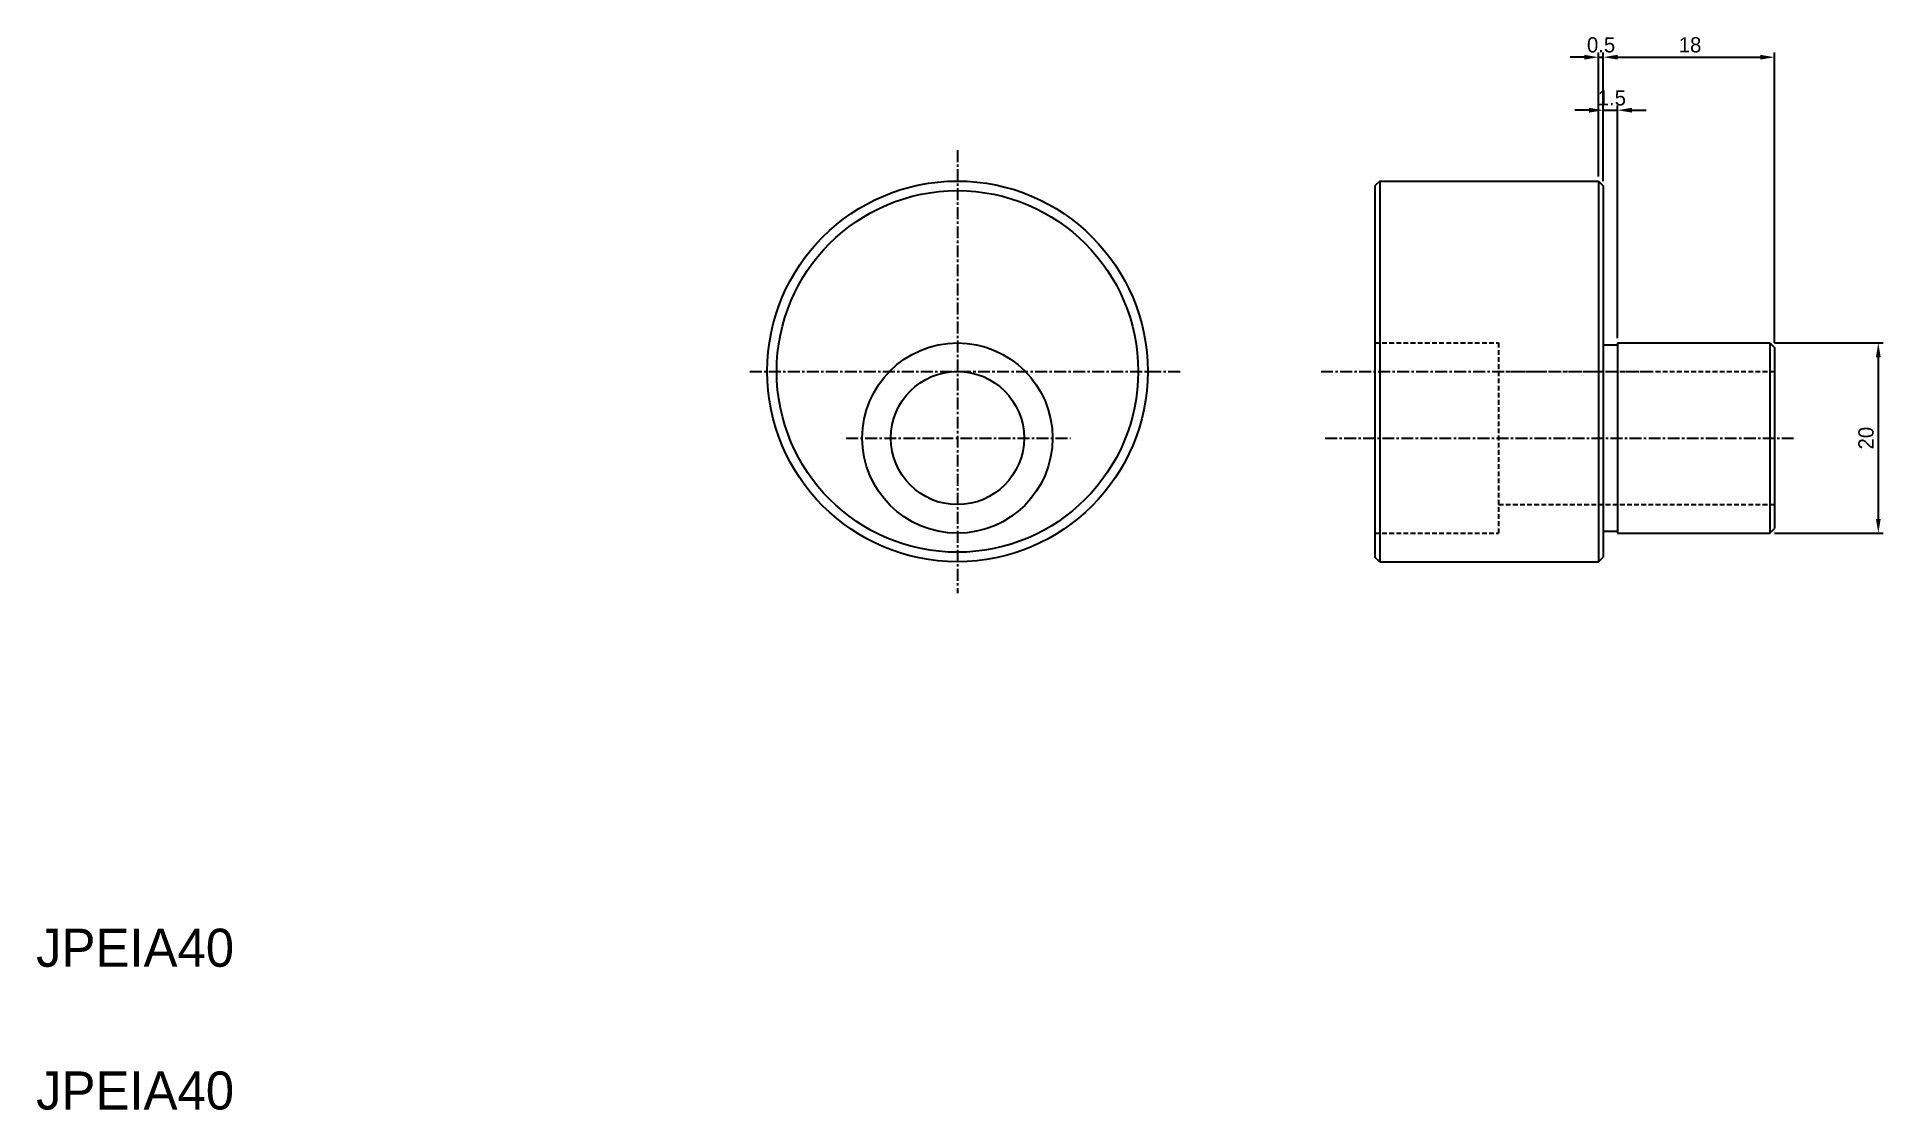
# Model space of a CAD drawing. Extents: x 442 to 637, y -26 to 86.
import ezdxf

# ---------------------------------------------------------------- set-up
doc = ezdxf.new("R2010")
doc.units = 0
doc.linetypes.add('CENTER', pattern=[2, 1.25, -0.25, 0.25, -0.25])
doc.linetypes.add('DASHED', pattern=[0.75, 0.5, -0.25])
doc.layers.get('0').update_dxf_attribs({"linetype": 'CONTINUOUS'})
doc.layers.get('DEFPOINTS').update_dxf_attribs({"linetype": 'CONTINUOUS'})
doc.layers.add('CENTER', color=1, linetype='CENTER')
doc.dimstyles.get("Standard").update_dxf_attribs({"dimtxt": 2.5, "dimasz": 2.5, "dimexe": 1.25, "dimexo": 0.625, "dimtad": 1, "dimcen": 2.5, "dimazin": 3, "dimtfac": 1, "dimtmove": 0, "dimatfit": 3})

# ---------------------------------------------------------------- blocks, each defined once
blk = doc.blocks.new('*U4')
at = {"color": 0, "linetype": 'CONTINUOUS'}
blk.add_text('0.5', height=1.6, dxfattribs=at).set_placement((605.43, 84.84))
blk = doc.blocks.new('*D0')
at = {"color": 0}
for p, q in [((605.15, 84.34), (603.65, 84.34)), ((606.65, 71.82), (606.65, 84.84)), ((606.65, 84.34), (607.15, 84.34)), ((607.15, 71.32), (607.15, 84.84)), ((608.65, 84.34), (610.15, 84.34))]:
    blk.add_line(p, q, dxfattribs=at)
for points in [[(605.15, 84.59), (605.15, 84.09), (606.65, 84.34)], [(608.65, 84.59), (608.65, 84.09), (607.15, 84.34)]]:
    blk.add_solid(points, dxfattribs=at)
at = {"layer": 'DEFPOINTS', "color": 0}
for p in [(607.15, 84.34), (606.65, 71.32), (607.15, 70.82)]:
    blk.add_point(p, dxfattribs=at)
at = {"color": 7, "linetype": 'CONTINUOUS'}
blk.add_blockref('*U4', (0, 0), dxfattribs=at)
blk = doc.blocks.new('*U5')
at = {"color": 0, "linetype": 'CONTINUOUS'}
blk.add_text('1.5', height=1.6, dxfattribs=at).set_placement((606.56, 79.27))
blk = doc.blocks.new('*D1')
at = {"color": 0}
for p, q in [((605.65, 78.77), (604.15, 78.77)), ((607.15, 71.32), (607.15, 79.27)), ((607.15, 78.77), (608.65, 78.77)), ((608.65, 54.82), (608.65, 79.27)), ((610.15, 78.77), (611.65, 78.77))]:
    blk.add_line(p, q, dxfattribs=at)
for points in [[(605.65, 79.02), (605.65, 78.52), (607.15, 78.77)], [(610.15, 79.02), (610.15, 78.52), (608.65, 78.77)]]:
    blk.add_solid(points, dxfattribs=at)
at = {"layer": 'DEFPOINTS', "color": 0}
for p in [(608.65, 78.77), (607.15, 70.82), (608.65, 54.32)]:
    blk.add_point(p, dxfattribs=at)
at = {"color": 7, "linetype": 'CONTINUOUS'}
blk.add_blockref('*U5', (0, 0), dxfattribs=at)
blk = doc.blocks.new('*U6')
at = {"color": 0, "linetype": 'CONTINUOUS'}
blk.add_text('18', height=1.6, dxfattribs=at).set_placement((615.08, 84.84))
blk = doc.blocks.new('*D2')
at = {"color": 0}
for p, q in [((607.15, 71.32), (607.15, 84.84)), ((608.65, 84.34), (623.65, 84.34)), ((625.15, 54.32), (625.15, 84.84))]:
    blk.add_line(p, q, dxfattribs=at)
for points in [[(608.65, 84.59), (608.65, 84.09), (607.15, 84.34)], [(623.65, 84.59), (623.65, 84.09), (625.15, 84.34)]]:
    blk.add_solid(points, dxfattribs=at)
at = {"layer": 'DEFPOINTS', "color": 0}
for p in [(625.15, 84.34), (607.15, 70.82), (625.15, 53.82)]:
    blk.add_point(p, dxfattribs=at)
at = {"color": 7, "linetype": 'CONTINUOUS'}
blk.add_blockref('*U6', (0, 0), dxfattribs=at)
blk = doc.blocks.new('*U7')
at = {"color": 0, "linetype": 'CONTINUOUS'}
blk.add_text('20', height=1.6, rotation=90, dxfattribs=at).set_placement((635.56, 43.12))
blk = doc.blocks.new('*D3')
at = {"color": 0}
for p, q in [((625.15, 54.32), (636.56, 54.32)), ((636.06, 52.82), (636.06, 35.82)), ((625.15, 34.32), (636.56, 34.32))]:
    blk.add_line(p, q, dxfattribs=at)
for points in [[(635.81, 52.82), (636.31, 52.82), (636.06, 54.32)], [(635.81, 35.82), (636.31, 35.82), (636.06, 34.32)]]:
    blk.add_solid(points, dxfattribs=at)
at = {"layer": 'DEFPOINTS', "color": 0}
for p in [(624.65, 54.32), (624.65, 34.32), (636.06, 34.32)]:
    blk.add_point(p, dxfattribs=at)
at = {"color": 7, "linetype": 'CONTINUOUS'}
blk.add_blockref('*U7', (0, 0), dxfattribs=at)

msp = doc.modelspace()

# ---------------------------------------------------------------- linework, layer by layer
at = {"color": 7, "linetype": 'CONTINUOUS'}
for p, q in [((583.647, 71.323), (583.147, 70.823)), ((583.147, 70.823), (583.147, 31.823)), ((583.647, 71.323), (583.647, 31.323)), ((583.647, 71.323), (606.647, 71.323)), ((606.647, 71.323), (606.647, 31.323)), ((606.647, 71.323), (607.147, 70.823)), ((607.147, 70.823), (607.147, 31.823)), ((583.147, 60.823), (583.147, 60.823)), ((607.147, 54.123), (608.647, 54.123)), ((608.647, 54.323), (608.647, 34.323)), ((608.647, 54.323), (624.647, 54.323)), ((624.647, 54.323), (625.147, 53.823)), ((624.647, 54.323), (624.647, 34.323)), ((625.147, 53.823), (625.147, 34.823)), ((607.147, 34.523), (608.647, 34.523)), ((608.647, 34.323), (624.647, 34.323)), ((624.647, 34.323), (625.147, 34.823)), ((583.647, 31.323), (583.147, 31.823)), ((583.647, 31.323), (606.647, 31.323)), ((606.647, 31.323), (607.147, 31.823))]:
    msp.add_line(p, q, dxfattribs=at)
at = {"color": 3, "linetype": 'DASHED'}
for p, q in [((583.147, 54.323), (596.147, 54.323)), ((596.147, 54.323), (596.147, 34.323)), ((583.147, 51.323), (583.147, 51.323)), ((596.147, 51.323), (625.147, 51.323)), ((596.147, 37.323), (625.147, 37.323)), ((583.147, 34.323), (596.147, 34.323))]:
    msp.add_line(p, q, dxfattribs=at)
at = {"color": 7, "linetype": 'CONTINUOUS'}
for centre, radius in [((539.248, 51.323), 20), ((539.248, 51.323), 19), ((539.248, 44.323), 10), ((539.248, 44.323), 7)]:
    msp.add_circle(centre, radius, dxfattribs=at)
at = {"layer": 'CENTER', "color": 1, "linetype": 'CENTER'}
for p, q in [((539.248, 74.566), (539.248, 28.036)), ((517.416, 51.323), (562.716, 51.323)), ((577.48, 51.323), (612.369, 51.323)), ((527.563, 44.323), (551.12, 44.323)), ((577.919, 44.323), (627.147, 44.323))]:
    msp.add_line(p, q, dxfattribs=at)

# ---------------------------------------------------------------- texts
at = {"color": 7, "linetype": 'CONTINUOUS'}
for p in [(442.388, -11.229), (442.388, -26.229)]:
    msp.add_text('JPEIA40', height=4, dxfattribs=at).set_placement(p)

# ---------------------------------------------------------------- dimensions: what is measured, and where the dimension line sits
for base, p1, p2, picture, middle in [((607.147, 84.343), (606.647, 71.323), (607.147, 70.823), '*D0', (606.897, 85.643)), ((625.147, 84.343), (607.147, 70.823), (625.147, 53.823), '*D2', (616.147, 85.643)), ((608.647, 78.774), (607.147, 70.823), (608.647, 54.323), '*D1', (607.897, 80.074))]:
    dim = msp.add_linear_dim(base=base, p1=p1, p2=p2, dimstyle='Standard')
    dim.commit()
    dim.dimension.update_dxf_attribs({"geometry": picture, "text_midpoint": middle})
dim = msp.add_linear_dim(base=(636.063, 34.323), p1=(624.647, 54.323), p2=(624.647, 34.323), angle=90, dimstyle='Standard')
dim.commit()
dim.dimension.update_dxf_attribs({"geometry": '*D3', "text_midpoint": (634.763, 44.323)})

doc.saveas('drawing.dxf')
